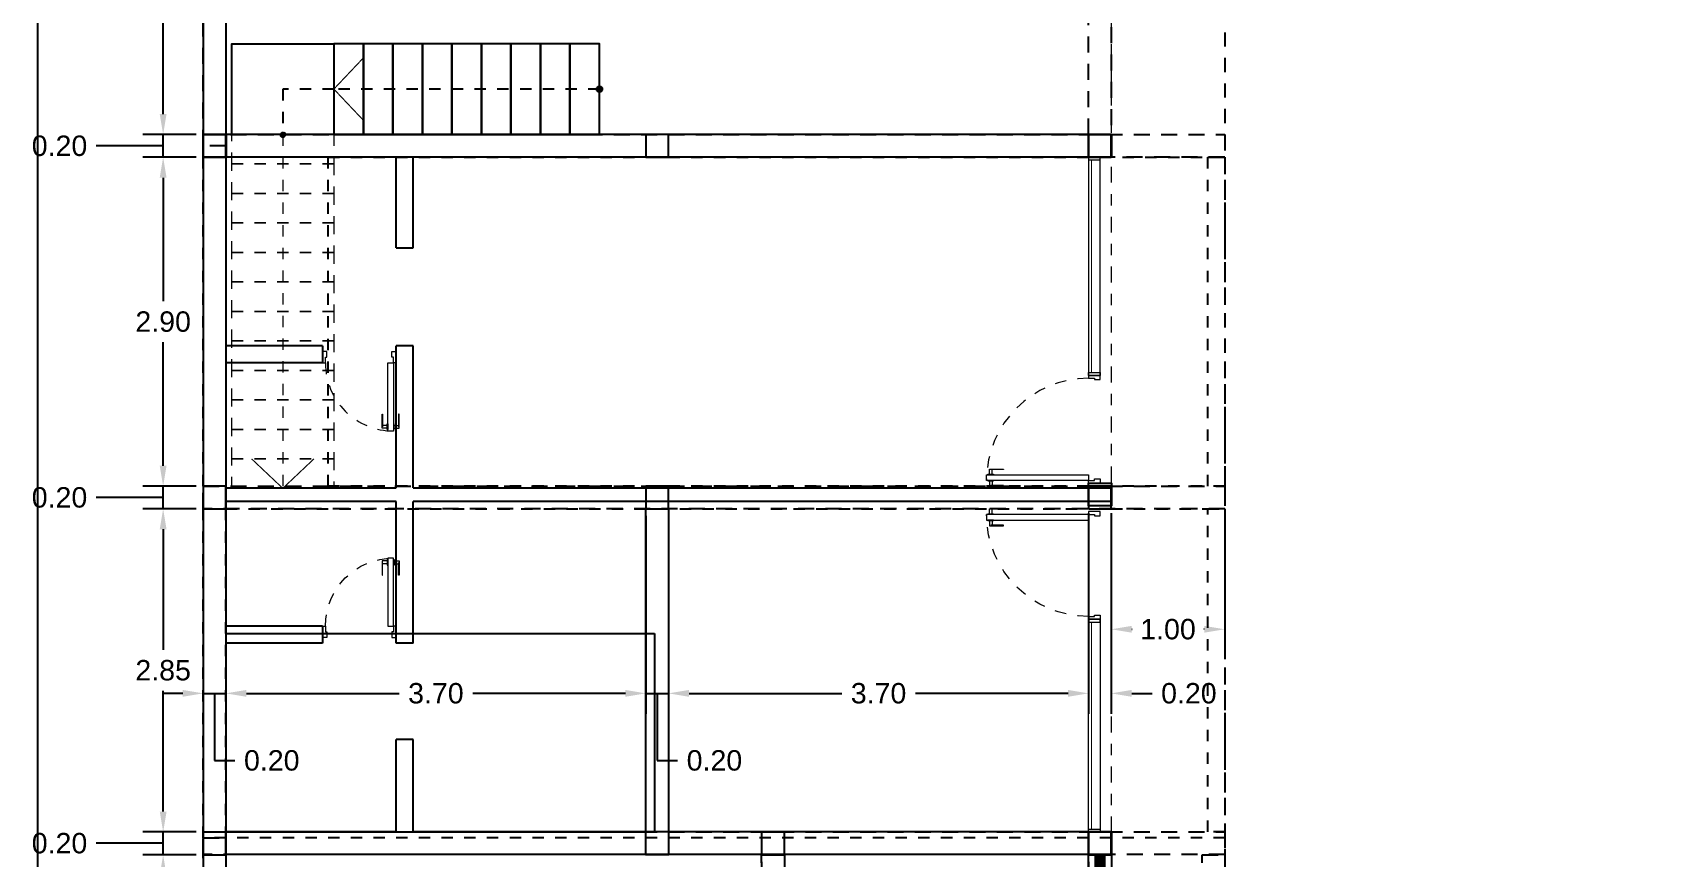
# Model space of a CAD drawing. Header units: metres. Extents: x -533726 to -533540, y -594667 to -594604.
# Drawn here: x -533655.53 to -533641.22, y -594619.7 to -594612.43 of the extents above; entities that cross this region are included whole.
import ezdxf
from ezdxf.xclip import XClip

# ---------------------------------------------------------------- set-up
doc = ezdxf.new("R2010")
doc.units = ezdxf.units.M
doc.header["$LTSCALE"] = 0.5
doc.header["$XCLIPFRAME"] = 0
for name, pattern in [('ACAD_ISO07W100', [3, 0, -3]), ('HIDDEN', [0.375, 0.25, -0.125]), ('Hidden Line', [391.222223, 282.222223, -109]), ('LÍNEAS_OCULTAS2', [4.7625, 3.175, -1.5875]), ('RAYA-PUNTO', [0.625, 0.375, -0.1, 0.05, -0.1]), ('RAYA-RAYA', [0.3, 0.2, -0.1]), ('RAYITA-RAYITA', [0.175, 0.075, -0.1])]:
    doc.linetypes.add(name, pattern=pattern)
for name, color, linetype, plot in [('00_AUX', 6, 'Continuous', False), ('00_COTAS', 2, 'Continuous', False), ('ayuda', 6, 'Continuous', False)]:
    doc.layers.add(name, color=color, linetype=linetype, plot=plot)
for name, color, linetype in [('A - MUROS', 5, 'Continuous'), ('A - PROYECCION', 9, 'HIDDEN'), ('A Vista', 2, 'Continuous'), ('c - LAD COM 20', 30, 'Continuous'), ('E - COLUMNAS', 4, 'Continuous'), ('E - LOSAS', 1, 'ACAD_ISO07W100'), ('E - VIGAS', 3, 'Hidden Line'), ('E - VIGAS encadenado', 2, 'Hidden Line')]:
    doc.layers.add(name, color=color, linetype=linetype)
for name, color, linetype, lineweight in [('A Eje', 1, 'RAYA-PUNTO', 0), ('A Proyeccion', 9, 'RAYA-RAYA', 0), ('B Carpinteria', 1, 'Continuous', 0)]:
    doc.layers.add(name, color=color, linetype=linetype, lineweight=lineweight)
doc.layers.add('C Vidrio', color=7, linetype='Continuous', lineweight=0, true_color=0x62b7ad)
doc.styles.get("Standard").update_dxf_attribs({"font": 'arial.ttf'})
doc.dimstyles.new('Standard Mod', dxfattribs={"dimtxt": 0.18, "dimasz": 0.18, "dimexe": 0.18, "dimexo": 0.0625, "dimgap": 0.09, "dimtad": 0, "dimtih": 1, "dimtoh": 1, "dimzin": 0, "dimdsep": 46, "dimtxsty": 'Standard', "dimcen": 0.09, "dimadec": 0, "dimazin": 0, "dimtfac": 1, "dimtofl": 0, "dimtmove": 0, "dimatfit": 3, "dimfxl": 1, "dimtolj": 1, "dimtzin": 0, "dimarcsym": 0})
pattern_1 = [(0, (0.475, -0.025), (0, 6.985), [5.08, -1.905]), (90, (0.475, -0.025), (-6.985, 4e-16), [5.08, -1.905])]

# ---------------------------------------------------------------- blocks, each defined once
blk = doc.blocks.new('*U66')
at = {"linetype": 'ByBlock', "lineweight": -2}
h = blk.add_hatch(color=0, dxfattribs=at)
edge = h.paths.add_edge_path()
edge.add_arc((0.4, 0), 0.025, 0, 360)
h = blk.add_hatch()
h.set_pattern_fill('ANGLE', color=256, style=0)
h.set_pattern_definition(pattern_1)
edge = h.paths.add_edge_path()
edge.add_arc((0.5, 0), 0.025, 0, 360)
at = {"color": 0, "linetype": 'RAYITA-RAYITA', "lineweight": -2}
blk.add_line((0.4, 0), (0.4, 2.34), dxfattribs=at)
at = {"color": 0, "linetype": 'ByBlock', "lineweight": -2}
for points in [[(0.8, 2.34), (0, 2.34), (0, 2.08), (0.8, 2.08), (0.8, 2.34)], [(0.8, 2.08), (0, 2.08), (0, 1.82), (0.8, 1.82), (0.8, 2.08)], [(0.8, 1.82), (0, 1.82), (0, 1.56), (0.8, 1.56), (0.8, 1.82)], [(0.8, 1.56), (0, 1.56), (0, 1.3), (0.8, 1.3), (0.8, 1.56)], [(0.8, 1.3), (0, 1.3), (0, 1.04), (0.8, 1.04), (0.8, 1.3)], [(0.8, 1.04), (0, 1.04), (0, 0.78), (0.8, 0.78), (0.8, 1.04)], [(0.8, 0.78), (0, 0.78), (0, 0.52), (0.8, 0.52), (0.8, 0.78)], [(0.8, 0.52), (0, 0.52), (0, 0.26), (0.8, 0.26), (0.8, 0.52)], [(0.8, 0.26), (0, 0.26), (0, 0), (0.8, 0), (0.8, 0.26)]]:
    blk.add_lwpolyline(points, dxfattribs=at)
at = {"color": 0, "linetype": 'ByBlock', "lineweight": -2, "const_width": 0.01}
blk.add_lwpolyline([(0.125, 2.08), (0.4, 2.34), (0.675, 2.08)], dxfattribs=at)
at = {"color": 0, "linetype": 'ByBlock', "lineweight": -2}
blk.add_circle((0.4, 0), 0.025, dxfattribs=at)
blk = doc.blocks.new('*U67')
at = {"color": 0, "linetype": 'ByBlock', "lineweight": -2}
blk.add_lwpolyline([(0, 0), (0.9, 0), (0.9, 0.8), (0, 0.8)], close=True, dxfattribs=at)
at = {"color": 0, "linetype": 'RAYITA-RAYITA', "lineweight": -2}
blk.add_lwpolyline([(0, 0.4), (0.45, 0.4), (0.45, 0)], dxfattribs=at)
blk = doc.blocks.new('*U60')
at = {"linetype": 'ByBlock', "lineweight": -2}
h = blk.add_hatch(color=0, dxfattribs=at)
edge = h.paths.add_edge_path()
edge.add_arc((0.45, 0), 0.025, 0, 360)
h = blk.add_hatch()
h.set_pattern_fill('ANGLE', color=256, style=0)
h.set_pattern_definition(pattern_1)
edge = h.paths.add_edge_path()
edge.add_arc((0.5, 0), 0.025, 0, 360)
at = {"color": 0, "linetype": 'RAYITA-RAYITA', "lineweight": -2}
blk.add_line((0.45, 0), (0.45, 3.12), dxfattribs=at)
at = {"color": 0, "linetype": 'ByBlock', "lineweight": -2}
for points in [[(0.9, 3.12), (0, 3.12), (0, 2.86), (0.9, 2.86), (0.9, 3.12)], [(0.9, 2.86), (0, 2.86), (0, 2.6), (0.9, 2.6), (0.9, 2.86)], [(0.9, 2.6), (0, 2.6), (0, 2.34), (0.9, 2.34), (0.9, 2.6)], [(0.9, 2.34), (0, 2.34), (0, 2.08), (0.9, 2.08), (0.9, 2.34)], [(0.9, 2.08), (0, 2.08), (0, 1.82), (0.9, 1.82), (0.9, 2.08)], [(0.9, 1.82), (0, 1.82), (0, 1.56), (0.9, 1.56), (0.9, 1.82)], [(0.9, 1.56), (0, 1.56), (0, 1.3), (0.9, 1.3), (0.9, 1.56)], [(0.9, 1.3), (0, 1.3), (0, 1.04), (0.9, 1.04), (0.9, 1.3)], [(0.9, 1.04), (0, 1.04), (0, 0.78), (0.9, 0.78), (0.9, 1.04)], [(0.9, 0.78), (0, 0.78), (0, 0.52), (0.9, 0.52), (0.9, 0.78)], [(0.9, 0.52), (0, 0.52), (0, 0.26), (0.9, 0.26), (0.9, 0.52)], [(0.9, 0.26), (0, 0.26), (0, 0), (0.9, 0), (0.9, 0.26)]]:
    blk.add_lwpolyline(points, dxfattribs=at)
at = {"color": 0, "linetype": 'ByBlock', "lineweight": -2, "const_width": 0.01}
blk.add_lwpolyline([(0.175, 2.86), (0.45, 3.12), (0.725, 2.86)], dxfattribs=at)
at = {"color": 0, "linetype": 'ByBlock', "lineweight": -2}
blk.add_circle((0.45, 0), 0.025, dxfattribs=at)
blk = doc.blocks.new('*U41')
at = {"color": 0, "linetype": 'ByBlock', "lineweight": -2}
blk.add_line((-1.5, 0), (28.167, 0), dxfattribs=at)
blk = doc.blocks.new('lineas munic')
at = {"layer": 'A Eje', "ltscale": 0.5, "xscale": 0.7500000000000007, "yscale": 0.7500000000000007, "zscale": 0.7500000000000007, "rotation": 90}
for p in [(0, 0), (8, 0)]:
    blk.add_blockref('*U41', p, dxfattribs=at)
blk = doc.blocks.new('Picaporte - Planta')
at = {"color": 0, "linetype": 'ByBlock', "lineweight": -2}
blk.add_line((0.012, -0.005), (0.012, -0.045), dxfattribs=at)
blk.add_lwpolyline([(-0.025, -0.005), (0.025, -0.005), (0.025, 0), (-0.025, 0)], close=True, dxfattribs=at)
blk.add_lwpolyline([(-0.013, -0.005), (-0.013, -0.05), (0.112, -0.05), (0.112, -0.045), (0, -0.045)], dxfattribs=at)
blk = doc.blocks.new('*U68')
at = {"color": 0, "linetype": 'ByBlock', "lineweight": -2}
for points in [[(0.025, 0.6), (0.075, 0.6), (0.075, 0), (0.025, 0)], [(0, 0), (0.025, 0), (0.025, -0.05), (0.038, -0.05), (0.038, -0.1), (0, -0.1)], [(0.65, -0.1), (0.65, 0), (0.625, 0), (0.625, -0.05), (0.613, -0.05), (0.613, -0.1)]]:
    blk.add_lwpolyline(points, close=True, dxfattribs=at)
at = {"color": 0, "linetype": 'RAYITA-RAYITA', "lineweight": -2}
blk.add_arc((0.025, 0), 0.6, 360, 90, dxfattribs=at)
at = {"color": 0, "linetype": 'ByBlock', "lineweight": -2, "rotation": 270.0000000004495}
blk.add_blockref('Picaporte - Planta', (0.025, 0.562), dxfattribs=at)
at = {"color": 0, "linetype": 'ByBlock', "lineweight": -2, "xscale": -1, "rotation": 89.99999999955051}
blk.add_blockref('Picaporte - Planta', (0.075, 0.562), dxfattribs=at)
blk = doc.blocks.new('*U75')
at = {"color": 0, "linetype": 'ByBlock', "lineweight": -2}
for points in [[(0, 0), (1.875, 0), (1.875, -0.1), (0, -0.1)], [(0, -0.1), (0, 0), (0.025, 0), (0.025, -0.05), (0.025, -0.05), (0.025, -0.1)], [(1.875, -0.1), (1.875, 0), (1.85, 0), (1.85, -0.05), (1.85, -0.05), (1.85, -0.1)]]:
    blk.add_lwpolyline(points, close=True, dxfattribs=at)
at = {"layer": 'C Vidrio', "linetype": 'ByBlock', "lineweight": -2, "const_width": 0.01}
blk.add_lwpolyline([(1.85, -0.025), (0.025, -0.025)], dxfattribs=at)
blk = doc.blocks.new('*U54')
at = {"color": 0, "linetype": 'ByBlock', "lineweight": -2}
for points in [[(0.025, 0.9), (0.075, 0.9), (0.075, 0), (0.025, 0)], [(0, 0), (0.025, 0), (0.025, -0.05), (0.038, -0.05), (0.038, -0.1), (0, -0.1)], [(0.95, -0.1), (0.95, 0), (0.925, 0), (0.925, -0.05), (0.913, -0.05), (0.913, -0.1)]]:
    blk.add_lwpolyline(points, close=True, dxfattribs=at)
at = {"color": 0, "linetype": 'RAYITA-RAYITA', "lineweight": -2}
blk.add_arc((0.025, 0), 0.9, 360, 90, dxfattribs=at)
at = {"color": 0, "linetype": 'ByBlock', "lineweight": -2, "rotation": 270.0000000004495}
blk.add_blockref('Picaporte - Planta', (0.025, 0.862), dxfattribs=at)
at = {"color": 0, "linetype": 'ByBlock', "lineweight": -2, "xscale": -1, "rotation": 89.99999999955051}
blk.add_blockref('Picaporte - Planta', (0.075, 0.862), dxfattribs=at)
blk = doc.blocks.new('*U71')
at = {"color": 0, "linetype": 'ByBlock', "lineweight": -2}
for points in [[(0, 0), (1.925, 0), (1.925, -0.1), (0, -0.1)], [(0, -0.1), (0, 0), (0.025, 0), (0.025, -0.05), (0.025, -0.05), (0.025, -0.1)], [(1.925, -0.1), (1.925, 0), (1.9, 0), (1.9, -0.05), (1.9, -0.05), (1.9, -0.1)]]:
    blk.add_lwpolyline(points, close=True, dxfattribs=at)
at = {"layer": 'C Vidrio', "linetype": 'ByBlock', "lineweight": -2, "const_width": 0.01}
blk.add_lwpolyline([(1.9, -0.025), (0.025, -0.025)], dxfattribs=at)
blk = doc.blocks.new('CASA SEBA GONZALES - PLANTAS ARQ')
at = {"layer": 'A - MUROS'}
for points in [[(523.833, 610.235), (523.833, 590.235), (527.173, 590.235), (527.173, 590.435), (524.033, 590.435), (524.033, 610.235)], [(531.833, 603.635), (524.033, 603.635)], [(531.833, 603.435), (524.033, 603.435)], [(525.533, 602.635), (525.533, 603.435)], [(525.683, 602.635), (525.683, 603.435)], [(525.533, 602.635), (525.683, 602.635)], [(524.883, 601.77), (524.033, 601.77)], [(524.883, 601.77), (524.883, 601.62)], [(525.683, 601.77), (525.533, 601.77)], [(525.533, 600.52), (525.533, 601.77)], [(525.683, 600.52), (525.683, 601.77)], [(524.883, 601.62), (524.033, 601.62)], [(524.033, 600.52), (525.533, 600.52)], [(525.683, 600.52), (531.833, 600.52), (531.833, 600.4), (525.683, 600.4)], [(531.833, 600.4), (531.833, 600.52)], [(525.533, 600.4), (524.033, 600.4)], [(525.533, 599.15), (525.533, 600.4)], [(525.683, 599.15), (525.683, 600.4)], [(524.883, 599.3), (524.033, 599.3)], [(524.883, 599.3), (524.883, 599.15)], [(524.883, 599.15), (524.033, 599.15)], [(525.683, 599.15), (525.533, 599.15)], [(525.533, 597.485), (525.533, 598.3)], [(525.683, 598.3), (525.533, 598.3)], [(525.683, 597.485), (525.683, 598.3)], [(525.533, 597.485), (524.033, 597.485)], [(531.833, 597.485), (525.683, 597.485)], [(531.833, 597.285), (524.033, 597.285)]]:
    blk.add_lwpolyline(points, dxfattribs=at)
for points in [[(523.833, 603.635), (524.033, 603.635), (524.033, 603.435), (523.833, 603.435)], [(531.633, 603.635), (531.833, 603.635), (531.833, 603.435), (531.633, 603.435)], [(531.633, 600.56), (531.833, 600.56), (531.833, 600.36), (531.633, 600.36)], [(531.833, 597.485), (531.833, 593.915), (531.633, 593.915), (531.633, 597.485)], [(531.633, 597.485), (531.833, 597.485), (531.833, 597.285), (531.633, 597.285)]]:
    blk.add_lwpolyline(points, close=True, dxfattribs=at)
at = {"layer": 'A - PROYECCION'}
blk.add_lwpolyline([(531.833, 607.235), (532.833, 607.235), (532.833, 592.915), (530.503, 592.915), (530.503, 589.815), (529.003, 589.815), (529.003, 589.815), (523.833, 589.815)], dxfattribs=at)
at = {"layer": 'ayuda'}
blk.add_lwpolyline([(522.376, 612.782), (566.855, 612.782), (566.855, 588.69), (522.376, 588.69)], close=True, dxfattribs=at)
at = {"layer": 'A Eje'}
blk.add_blockref('lineas munic', (523.833, 590.235), dxfattribs=at)
at = {"layer": 'A Proyeccion', "xscale": -1, "rotation": 180}
blk.add_blockref('*U60', (524.083, 603.635), dxfattribs=at)
at = {"layer": 'A Vista', "xscale": -1}
blk.add_blockref('*U67', (524.983, 603.635), dxfattribs=at)
at = {"layer": 'A Vista', "rotation": 89.99999999999999}
blk.add_blockref('*U66', (527.323, 603.635), dxfattribs=at)
at = {"layer": 'B Carpinteria', "xscale": -1, "rotation": 90}
for name, p in [('*U71', (531.633, 603.435)), ('*U71', (531.633, 603.435)), ('*U54', (531.633, 600.31))]:
    blk.add_blockref(name, p, dxfattribs=at)
at = {"layer": 'B Carpinteria'}
for name, p, rotation in [('*U68', (525.533, 601.62), 180), ('*U54', (531.633, 600.56), 90.00000000000001), ('*U75', (531.633, 597.485), 90), ('*U75', (531.633, 597.485), 90)]:
    blk.add_blockref(name, p, dxfattribs=dict(at, rotation=rotation))
at = {"layer": 'B Carpinteria', "xscale": -1}
blk.add_blockref('*U68', (525.533, 599.3), dxfattribs=at)
blk = doc.blocks.new('COL PB')
at = {"layer": 'E - COLUMNAS'}
for points in [[(0, 13.2), (0.2, 13.2), (0.2, 13.4), (0, 13.4)], [(3.9, 13.2), (4.1, 13.2), (4.1, 13.4), (3.9, 13.4)], [(7.8, 13.2), (8, 13.2), (8, 13.4), (7.8, 13.4)], [(0, 10.1), (0.2, 10.1), (0.2, 10.3), (0, 10.3)], [(3.9, 10.1), (4.1, 10.1), (4.1, 10.3), (3.9, 10.3)], [(7.8, 10.1), (8, 10.1), (8, 10.3), (7.8, 10.3)], [(0, 7.05), (0.2, 7.05), (0.2, 7.25), (0, 7.25)], [(0, 7.05), (0.2, 7.05), (0.2, 7.25), (0, 7.25)], [(4.92, 7.05), (5.12, 7.05), (5.12, 7.25), (4.92, 7.25)], [(7.8, 7.05), (8, 7.05), (8, 7.25), (7.8, 7.25)]]:
    blk.add_lwpolyline(points, close=True, dxfattribs=at)
blk = doc.blocks.new('*D76')
at = {"layer": '00_COTAS', "color": 0, "lineweight": -2, "ltscale": 0.5, "transparency": 16777216}
for p, q in [((-533654.027, -594616.691), (-533654.027, -594618.436)), ((-533653.827, -594616.691), (-533653.827, -594618.436)), ((-533654.207, -594618.256), (-533654.387, -594618.256)), ((-533654.027, -594618.256), (-533653.827, -594618.256)), ((-533653.927, -594618.256), (-533653.927, -594618.848)), ((-533653.647, -594618.256), (-533653.467, -594618.256)), ((-533653.927, -594618.848), (-533653.747, -594618.848))]:
    blk.add_line(p, q, dxfattribs=at)
at = {"layer": '00_COTAS', "color": 0, "ltscale": 0.5, "transparency": 16777216}
for points in [[(-533654.207, -594618.226), (-533654.207, -594618.286), (-533654.027, -594618.256)], [(-533653.647, -594618.226), (-533653.647, -594618.286), (-533653.827, -594618.256)]]:
    blk.add_solid(points, dxfattribs=at)
at = {"layer": 'Defpoints', "color": 0, "ltscale": 0.5, "transparency": 16777216}
for p in [(-533654.027, -594616.629), (-533653.827, -594616.629), (-533653.827, -594618.256)]:
    blk.add_point(p, dxfattribs=at)
at = {"layer": '00_COTAS', "color": 0, "ltscale": 0.5, "transparency": 16777216, "insert": (-533653.423, -594618.848), "char_height": 0.18, "attachment_point": 5}
blk.add_mtext('\\A1;0.20', dxfattribs=at)
blk = doc.blocks.new('*D77')
at = {"layer": '00_COTAS', "color": 0, "lineweight": -2, "ltscale": 0.5, "transparency": 16777216}
for p, q in [((-533653.827, -594616.691), (-533653.827, -594618.436)), ((-533650.127, -594616.691), (-533650.127, -594618.436)), ((-533653.647, -594618.256), (-533652.3, -594618.256)), ((-533650.307, -594618.256), (-533651.653, -594618.256))]:
    blk.add_line(p, q, dxfattribs=at)
at = {"layer": '00_COTAS', "color": 0, "ltscale": 0.5, "transparency": 16777216}
for points in [[(-533653.647, -594618.226), (-533653.647, -594618.286), (-533653.827, -594618.256)], [(-533650.307, -594618.226), (-533650.307, -594618.286), (-533650.127, -594618.256)]]:
    blk.add_solid(points, dxfattribs=at)
at = {"layer": 'Defpoints', "color": 0, "ltscale": 0.5, "transparency": 16777216}
for p in [(-533653.827, -594616.629), (-533650.127, -594616.629), (-533650.127, -594618.256)]:
    blk.add_point(p, dxfattribs=at)
at = {"layer": '00_COTAS', "color": 0, "ltscale": 0.5, "transparency": 16777216, "insert": (-533651.977, -594618.256), "char_height": 0.18, "attachment_point": 5}
blk.add_mtext('\\A1;3.70', dxfattribs=at)
blk = doc.blocks.new('*D78')
at = {"layer": '00_COTAS', "color": 0, "lineweight": -2, "ltscale": 0.5, "transparency": 16777216}
for p, q in [((-533650.127, -594616.691), (-533650.127, -594618.436)), ((-533649.927, -594616.691), (-533649.927, -594618.436)), ((-533650.307, -594618.256), (-533650.487, -594618.256)), ((-533650.127, -594618.256), (-533649.927, -594618.256)), ((-533650.027, -594618.256), (-533650.027, -594618.848)), ((-533649.747, -594618.256), (-533649.567, -594618.256)), ((-533650.027, -594618.848), (-533649.847, -594618.848))]:
    blk.add_line(p, q, dxfattribs=at)
at = {"layer": '00_COTAS', "color": 0, "ltscale": 0.5, "transparency": 16777216}
for points in [[(-533650.307, -594618.226), (-533650.307, -594618.286), (-533650.127, -594618.256)], [(-533649.747, -594618.226), (-533649.747, -594618.286), (-533649.927, -594618.256)]]:
    blk.add_solid(points, dxfattribs=at)
at = {"layer": 'Defpoints', "color": 0, "ltscale": 0.5, "transparency": 16777216}
for p in [(-533650.127, -594616.629), (-533649.927, -594616.629), (-533649.927, -594618.256)]:
    blk.add_point(p, dxfattribs=at)
at = {"layer": '00_COTAS', "color": 0, "ltscale": 0.5, "transparency": 16777216, "insert": (-533649.523, -594618.848), "char_height": 0.18, "attachment_point": 5}
blk.add_mtext('\\A1;0.20', dxfattribs=at)
blk = doc.blocks.new('*D79')
at = {"layer": '00_COTAS', "color": 0, "lineweight": -2, "ltscale": 0.5, "transparency": 16777216}
for p, q in [((-533649.927, -594616.691), (-533649.927, -594618.436)), ((-533646.227, -594616.666), (-533646.227, -594618.436)), ((-533649.747, -594618.256), (-533648.4, -594618.256)), ((-533646.407, -594618.256), (-533647.753, -594618.256))]:
    blk.add_line(p, q, dxfattribs=at)
at = {"layer": '00_COTAS', "color": 0, "ltscale": 0.5, "transparency": 16777216}
for points in [[(-533649.747, -594618.226), (-533649.747, -594618.286), (-533649.927, -594618.256)], [(-533646.407, -594618.226), (-533646.407, -594618.286), (-533646.227, -594618.256)]]:
    blk.add_solid(points, dxfattribs=at)
at = {"layer": 'Defpoints', "color": 0, "ltscale": 0.5, "transparency": 16777216}
for p in [(-533649.927, -594616.629), (-533646.227, -594616.604), (-533646.227, -594618.256)]:
    blk.add_point(p, dxfattribs=at)
at = {"layer": '00_COTAS', "color": 0, "ltscale": 0.5, "transparency": 16777216, "insert": (-533648.077, -594618.256), "char_height": 0.18, "attachment_point": 5}
blk.add_mtext('\\A1;3.70', dxfattribs=at)
blk = doc.blocks.new('*D80')
at = {"layer": '00_COTAS', "color": 0, "lineweight": -2, "ltscale": 0.5, "transparency": 16777216}
for p, q in [((-533646.227, -594616.666), (-533646.227, -594618.436)), ((-533646.027, -594616.666), (-533646.027, -594618.436)), ((-533646.407, -594618.256), (-533646.587, -594618.256)), ((-533645.847, -594618.256), (-533645.667, -594618.256))]:
    blk.add_line(p, q, dxfattribs=at)
at = {"layer": '00_COTAS', "color": 0, "ltscale": 0.5, "transparency": 16777216}
for points in [[(-533646.407, -594618.226), (-533646.407, -594618.286), (-533646.227, -594618.256)], [(-533645.847, -594618.226), (-533645.847, -594618.286), (-533646.027, -594618.256)]]:
    blk.add_solid(points, dxfattribs=at)
at = {"layer": 'Defpoints', "color": 0, "ltscale": 0.5, "transparency": 16777216}
for p in [(-533646.227, -594616.604), (-533646.027, -594616.604), (-533646.027, -594618.256)]:
    blk.add_point(p, dxfattribs=at)
at = {"layer": '00_COTAS', "color": 0, "ltscale": 0.5, "transparency": 16777216, "insert": (-533645.343, -594618.256), "char_height": 0.18, "attachment_point": 5}
blk.add_mtext('\\A1;0.20', dxfattribs=at)
blk = doc.blocks.new('*D85')
at = {"layer": '00_COTAS', "color": 0, "lineweight": -2, "ltscale": 0.5, "transparency": 16777216}
for p, q in [((-533654.089, -594619.679), (-533654.56, -594619.679)), ((-533654.38, -594619.859), (-533654.38, -594621.583)), ((-533654.38, -594623.669), (-533654.38, -594621.944)), ((-533654.089, -594623.849), (-533654.56, -594623.849))]:
    blk.add_line(p, q, dxfattribs=at)
at = {"layer": '00_COTAS', "color": 0, "ltscale": 0.5, "transparency": 16777216}
for points in [[(-533654.41, -594619.859), (-533654.35, -594619.859), (-533654.38, -594619.679)], [(-533654.41, -594623.669), (-533654.35, -594623.669), (-533654.38, -594623.849)]]:
    blk.add_solid(points, dxfattribs=at)
at = {"layer": 'Defpoints', "color": 0, "ltscale": 0.5, "transparency": 16777216}
for p in [(-533654.38, -594619.679), (-533654.026, -594619.679), (-533654.027, -594623.849)]:
    blk.add_point(p, dxfattribs=at)
at = {"layer": '00_COTAS', "color": 0, "ltscale": 0.5, "transparency": 16777216, "insert": (-533654.38, -594621.764), "char_height": 0.18, "attachment_point": 5}
blk.add_mtext('\\A1;4.17', dxfattribs=at)
blk = doc.blocks.new('*D86')
at = {"layer": '00_COTAS', "color": 0, "lineweight": -2, "ltscale": 0.5, "transparency": 16777216}
for p, q in [((-533654.38, -594619.298), (-533654.38, -594619.118)), ((-533654.789, -594619.578), (-533654.969, -594619.578)), ((-533654.38, -594619.578), (-533654.789, -594619.578)), ((-533654.089, -594619.478), (-533654.56, -594619.478)), ((-533654.38, -594619.679), (-533654.38, -594619.478)), ((-533654.089, -594619.679), (-533654.56, -594619.679)), ((-533654.38, -594619.859), (-533654.38, -594620.039))]:
    blk.add_line(p, q, dxfattribs=at)
at = {"layer": '00_COTAS', "color": 0, "ltscale": 0.5, "transparency": 16777216}
for points in [[(-533654.41, -594619.298), (-533654.35, -594619.298), (-533654.38, -594619.478)], [(-533654.41, -594619.859), (-533654.35, -594619.859), (-533654.38, -594619.679)]]:
    blk.add_solid(points, dxfattribs=at)
at = {"layer": 'Defpoints', "color": 0, "ltscale": 0.5, "transparency": 16777216}
for p in [(-533654.38, -594619.478), (-533654.027, -594619.478), (-533654.026, -594619.679)]:
    blk.add_point(p, dxfattribs=at)
at = {"layer": '00_COTAS', "color": 0, "ltscale": 0.5, "transparency": 16777216, "insert": (-533655.293, -594619.578), "char_height": 0.18, "attachment_point": 5}
blk.add_mtext('\\A1;0.20', dxfattribs=at)
blk = doc.blocks.new('*D87')
at = {"layer": '00_COTAS', "color": 0, "lineweight": -2, "ltscale": 0.5, "transparency": 16777216}
for p, q in [((-533654.089, -594616.629), (-533654.56, -594616.629)), ((-533654.38, -594616.809), (-533654.38, -594617.871)), ((-533654.38, -594619.298), (-533654.38, -594618.235)), ((-533654.089, -594619.478), (-533654.56, -594619.478))]:
    blk.add_line(p, q, dxfattribs=at)
at = {"layer": '00_COTAS', "color": 0, "ltscale": 0.5, "transparency": 16777216}
for points in [[(-533654.41, -594616.809), (-533654.35, -594616.809), (-533654.38, -594616.629)], [(-533654.41, -594619.298), (-533654.35, -594619.298), (-533654.38, -594619.478)]]:
    blk.add_solid(points, dxfattribs=at)
at = {"layer": 'Defpoints', "color": 0, "ltscale": 0.5, "transparency": 16777216}
for p in [(-533654.38, -594616.629), (-533654.027, -594616.629), (-533654.027, -594619.478)]:
    blk.add_point(p, dxfattribs=at)
at = {"layer": '00_COTAS', "color": 0, "ltscale": 0.5, "transparency": 16777216, "insert": (-533654.38, -594618.053), "char_height": 0.18, "attachment_point": 5}
blk.add_mtext('\\A1;2.85', dxfattribs=at)
blk = doc.blocks.new('*D88')
at = {"layer": '00_COTAS', "color": 0, "lineweight": -2, "ltscale": 0.5, "transparency": 16777216}
for p, q in [((-533654.38, -594616.249), (-533654.38, -594616.069)), ((-533654.089, -594616.429), (-533654.56, -594616.429)), ((-533654.38, -594616.629), (-533654.38, -594616.429)), ((-533654.789, -594616.529), (-533654.969, -594616.529)), ((-533654.38, -594616.529), (-533654.789, -594616.529)), ((-533654.089, -594616.629), (-533654.56, -594616.629)), ((-533654.38, -594616.809), (-533654.38, -594616.989))]:
    blk.add_line(p, q, dxfattribs=at)
at = {"layer": '00_COTAS', "color": 0, "ltscale": 0.5, "transparency": 16777216}
for points in [[(-533654.41, -594616.249), (-533654.35, -594616.249), (-533654.38, -594616.429)], [(-533654.41, -594616.809), (-533654.35, -594616.809), (-533654.38, -594616.629)]]:
    blk.add_solid(points, dxfattribs=at)
at = {"layer": 'Defpoints', "color": 0, "ltscale": 0.5, "transparency": 16777216}
for p in [(-533654.38, -594616.429), (-533654.027, -594616.429), (-533654.027, -594616.629)]:
    blk.add_point(p, dxfattribs=at)
at = {"layer": '00_COTAS', "color": 0, "ltscale": 0.5, "transparency": 16777216, "insert": (-533655.293, -594616.529), "char_height": 0.18, "attachment_point": 5}
blk.add_mtext('\\A1;0.20', dxfattribs=at)
blk = doc.blocks.new('*D89')
at = {"layer": '00_COTAS', "color": 0, "lineweight": -2, "ltscale": 0.5, "transparency": 16777216}
for p, q in [((-533654.089, -594613.529), (-533654.56, -594613.529)), ((-533654.38, -594613.709), (-533654.38, -594614.797)), ((-533654.38, -594616.249), (-533654.38, -594615.16)), ((-533654.089, -594616.429), (-533654.56, -594616.429))]:
    blk.add_line(p, q, dxfattribs=at)
at = {"layer": '00_COTAS', "color": 0, "ltscale": 0.5, "transparency": 16777216}
for points in [[(-533654.41, -594613.709), (-533654.35, -594613.709), (-533654.38, -594613.529)], [(-533654.41, -594616.249), (-533654.35, -594616.249), (-533654.38, -594616.429)]]:
    blk.add_solid(points, dxfattribs=at)
at = {"layer": 'Defpoints', "color": 0, "ltscale": 0.5, "transparency": 16777216}
for p in [(-533654.38, -594613.529), (-533654.027, -594613.529), (-533654.027, -594616.429)]:
    blk.add_point(p, dxfattribs=at)
at = {"layer": '00_COTAS', "color": 0, "ltscale": 0.5, "transparency": 16777216, "insert": (-533654.38, -594614.979), "char_height": 0.18, "attachment_point": 5}
blk.add_mtext('\\A1;2.90', dxfattribs=at)
blk = doc.blocks.new('*D90')
at = {"layer": '00_COTAS', "color": 0, "lineweight": -2, "ltscale": 0.5, "transparency": 16777216}
for p, q in [((-533654.38, -594613.149), (-533654.38, -594612.969)), ((-533654.789, -594613.429), (-533654.969, -594613.429)), ((-533654.38, -594613.429), (-533654.789, -594613.429)), ((-533654.089, -594613.329), (-533654.56, -594613.329)), ((-533654.38, -594613.529), (-533654.38, -594613.329)), ((-533654.089, -594613.529), (-533654.56, -594613.529)), ((-533654.38, -594613.709), (-533654.38, -594613.889))]:
    blk.add_line(p, q, dxfattribs=at)
at = {"layer": '00_COTAS', "color": 0, "ltscale": 0.5, "transparency": 16777216}
for points in [[(-533654.41, -594613.149), (-533654.35, -594613.149), (-533654.38, -594613.329)], [(-533654.41, -594613.709), (-533654.35, -594613.709), (-533654.38, -594613.529)]]:
    blk.add_solid(points, dxfattribs=at)
at = {"layer": 'Defpoints', "color": 0, "ltscale": 0.5, "transparency": 16777216}
for p in [(-533654.38, -594613.329), (-533654.027, -594613.329), (-533654.027, -594613.529)]:
    blk.add_point(p, dxfattribs=at)
at = {"layer": '00_COTAS', "color": 0, "ltscale": 0.5, "transparency": 16777216, "insert": (-533655.293, -594613.429), "char_height": 0.18, "attachment_point": 5}
blk.add_mtext('\\A1;0.20', dxfattribs=at)
blk = doc.blocks.new('*D91')
at = {"layer": '00_COTAS', "color": 0, "lineweight": -2, "ltscale": 0.5, "transparency": 16777216}
for p, q in [((-533654.089, -594609.929), (-533654.56, -594609.929)), ((-533654.38, -594610.109), (-533654.38, -594611.447)), ((-533654.38, -594613.149), (-533654.38, -594611.811)), ((-533654.089, -594613.329), (-533654.56, -594613.329))]:
    blk.add_line(p, q, dxfattribs=at)
at = {"layer": '00_COTAS', "color": 0, "ltscale": 0.5, "transparency": 16777216}
for points in [[(-533654.41, -594610.109), (-533654.35, -594610.109), (-533654.38, -594609.929)], [(-533654.41, -594613.149), (-533654.35, -594613.149), (-533654.38, -594613.329)]]:
    blk.add_solid(points, dxfattribs=at)
at = {"layer": 'Defpoints', "color": 0, "ltscale": 0.5, "transparency": 16777216}
for p in [(-533654.38, -594609.929), (-533654.027, -594609.929), (-533654.027, -594613.329)]:
    blk.add_point(p, dxfattribs=at)
at = {"layer": '00_COTAS', "color": 0, "ltscale": 0.5, "transparency": 16777216, "insert": (-533654.38, -594611.629), "char_height": 0.18, "attachment_point": 5}
blk.add_mtext('\\A1;3.40', dxfattribs=at)
blk = doc.blocks.new('*D94')
at = {"layer": '00_COTAS', "color": 0, "lineweight": -2, "ltscale": 0.5, "transparency": 16777216}
for p, q in [((-533646.027, -594616.691), (-533646.027, -594617.871)), ((-533645.027, -594616.691), (-533645.027, -594617.871)), ((-533645.847, -594617.691), (-533645.842, -594617.691)), ((-533645.207, -594617.691), (-533645.212, -594617.691))]:
    blk.add_line(p, q, dxfattribs=at)
at = {"layer": '00_COTAS', "color": 0, "ltscale": 0.5, "transparency": 16777216}
for points in [[(-533645.847, -594617.661), (-533645.847, -594617.721), (-533646.027, -594617.691)], [(-533645.207, -594617.661), (-533645.207, -594617.721), (-533645.027, -594617.691)]]:
    blk.add_solid(points, dxfattribs=at)
at = {"layer": 'Defpoints', "color": 0, "ltscale": 0.5, "transparency": 16777216}
for p in [(-533646.027, -594616.629), (-533645.027, -594616.629), (-533645.027, -594617.691)]:
    blk.add_point(p, dxfattribs=at)
at = {"layer": '00_COTAS', "color": 0, "ltscale": 0.5, "transparency": 16777216, "insert": (-533645.527, -594617.691), "char_height": 0.18, "attachment_point": 5}
blk.add_mtext('\\A1;1.00', dxfattribs=at)
blk = doc.blocks.new('*D102')
at = {"layer": '00_COTAS', "color": 0, "lineweight": -2, "ltscale": 0.5, "transparency": 16777216}
for p, q in [((-533653.827, -594619.741), (-533653.827, -594621.259)), ((-533649.107, -594619.74), (-533649.107, -594621.259)), ((-533653.647, -594621.079), (-533651.793, -594621.079)), ((-533649.287, -594621.079), (-533651.14, -594621.079))]:
    blk.add_line(p, q, dxfattribs=at)
at = {"layer": '00_COTAS', "color": 0, "ltscale": 0.5, "transparency": 16777216}
for points in [[(-533653.647, -594621.049), (-533653.647, -594621.109), (-533653.827, -594621.079)], [(-533649.287, -594621.049), (-533649.287, -594621.109), (-533649.107, -594621.079)]]:
    blk.add_solid(points, dxfattribs=at)
at = {"layer": 'Defpoints', "color": 0, "ltscale": 0.5, "transparency": 16777216}
for p in [(-533653.827, -594619.679), (-533649.107, -594619.678), (-533649.107, -594621.079)]:
    blk.add_point(p, dxfattribs=at)
at = {"layer": '00_COTAS', "color": 0, "ltscale": 0.5, "transparency": 16777216, "insert": (-533651.467, -594621.079), "char_height": 0.18, "attachment_point": 5}
blk.add_mtext('\\A1;4.72', dxfattribs=at)
blk = doc.blocks.new('*D103')
at = {"layer": '00_COTAS', "color": 0, "lineweight": -2, "ltscale": 0.5, "transparency": 16777216}
for p, q in [((-533648.907, -594619.741), (-533648.907, -594621.259)), ((-533646.227, -594619.741), (-533646.227, -594621.259)), ((-533648.727, -594621.079), (-533647.892, -594621.079)), ((-533646.407, -594621.079), (-533647.241, -594621.079))]:
    blk.add_line(p, q, dxfattribs=at)
at = {"layer": '00_COTAS', "color": 0, "ltscale": 0.5, "transparency": 16777216}
for points in [[(-533648.727, -594621.049), (-533648.727, -594621.109), (-533648.907, -594621.079)], [(-533646.407, -594621.049), (-533646.407, -594621.109), (-533646.227, -594621.079)]]:
    blk.add_solid(points, dxfattribs=at)
at = {"layer": 'Defpoints', "color": 0, "ltscale": 0.5, "transparency": 16777216}
for p in [(-533648.907, -594619.679), (-533646.227, -594619.679), (-533646.227, -594621.079)]:
    blk.add_point(p, dxfattribs=at)
at = {"layer": '00_COTAS', "color": 0, "ltscale": 0.5, "transparency": 16777216, "insert": (-533647.567, -594621.079), "char_height": 0.18, "attachment_point": 5}
blk.add_mtext('\\A1;2.68', dxfattribs=at)

msp = doc.modelspace()

# ---------------------------------------------------------------- linework, layer by layer
at = {"layer": '00_AUX', "ltscale": 0.5}
msp.add_lwpolyline([(-533650.127, -594616.629), (-533649.927, -594616.629), (-533649.927, -594619.679), (-533650.127, -594619.679)], close=True, dxfattribs=at)
at = {"layer": 'c - LAD COM 20', "ltscale": 0.5, "const_width": 0.1}
msp.add_lwpolyline([(-533646.127, -594619.679), (-533646.127, -594623.067)], dxfattribs=at)
at = {"layer": 'E - LOSAS', "ltscale": 0.015}
for points in [[(-533652.927, -594613.529), (-533645.027, -594613.529), (-533645.027, -594616.429), (-533652.927, -594616.429)], [(-533653.827, -594616.629), (-533645.027, -594616.629), (-533645.027, -594619.529), (-533653.827, -594619.529)]]:
    msp.add_lwpolyline(points, close=True, dxfattribs=at)
at = {"layer": 'E - VIGAS', "ltscale": 0.001}
for points in [[(-533654.027, -594609.729), (-533653.827, -594609.729), (-533653.827, -594613.429), (-533654.027, -594613.429)], [(-533646.227, -594609.729), (-533646.027, -594609.729), (-533646.027, -594613.329), (-533646.227, -594613.329)], [(-533654.027, -594613.529), (-533654.027, -594613.329), (-533645.027, -594613.329), (-533645.027, -594613.529)], [(-533654.027, -594616.629), (-533654.027, -594616.429), (-533645.027, -594616.429), (-533645.027, -594616.629)], [(-533654.027, -594619.529), (-533653.827, -594619.529), (-533653.827, -594624.049), (-533654.027, -594624.049)], [(-533654.026, -594619.678), (-533654.026, -594619.478), (-533645.026, -594619.478), (-533645.026, -594619.678)], [(-533649.107, -594619.679), (-533648.907, -594619.679), (-533648.907, -594623.849), (-533649.107, -594623.849)], [(-533645.226, -594619.679), (-533645.026, -594619.679), (-533645.026, -594623.849), (-533645.226, -594623.849)]]:
    msp.add_lwpolyline(points, close=True, dxfattribs=at)
at = {"layer": 'E - VIGAS encadenado', "linetype": 'LÍNEAS_OCULTAS2', "ltscale": 0.05}
for points in [[(-533654.027, -594613.529), (-533653.827, -594613.529), (-533653.827, -594616.429), (-533654.027, -594616.429)], [(-533645.177, -594613.529), (-533645.027, -594613.529), (-533645.027, -594616.429), (-533645.177, -594616.429)], [(-533654.027, -594616.629), (-533653.827, -594616.629), (-533653.827, -594619.529), (-533654.027, -594619.529)], [(-533645.177, -594616.629), (-533645.027, -594616.629), (-533645.027, -594619.478), (-533645.177, -594619.478)]]:
    msp.add_lwpolyline(points, close=True, dxfattribs=at)
at = {"layer": 'E - VIGAS encadenado', "ltscale": 0.5}
msp.add_lwpolyline([(-533653.826, -594617.729), (-533650.051, -594617.729), (-533650.051, -594619.479), (-533653.826, -594619.479)], close=True, dxfattribs=at)

# ---------------------------------------------------------------- block references
ref = msp.add_blockref('CASA SEBA GONZALES - PLANTAS ARQ', (-534177.859, -595216.963))
XClip(ref).set_block_clipping_path([(520.6649409032, 587.6900110232), (549.5838671982, 613.896890943)])
at = {"layer": 'E - COLUMNAS'}
msp.add_blockref('COL PB', (-533654.027, -594626.729), dxfattribs=at)

# ---------------------------------------------------------------- dimensions: what is measured, and where the dimension line sits
at = {"layer": '00_COTAS', "ltscale": 0.5}
for base, p1, p2, picture, middle in [((-533654.38, -594609.929), (-533654.027, -594613.329), (-533654.027, -594609.929), '*D91', (-533654.38, -594611.629)), ((-533654.38, -594613.329), (-533654.027, -594613.529), (-533654.027, -594613.329), '*D90', (-533655.059, -594613.429)), ((-533654.38, -594613.529), (-533654.027, -594616.429), (-533654.027, -594613.529), '*D89', (-533654.38, -594614.979)), ((-533654.38, -594616.429), (-533654.027, -594616.629), (-533654.027, -594616.429), '*D88', (-533655.059, -594616.529)), ((-533654.38, -594616.629), (-533654.027, -594619.478), (-533654.027, -594616.629), '*D87', (-533654.38, -594618.053)), ((-533654.38, -594619.478), (-533654.026, -594619.679), (-533654.027, -594619.478), '*D86', (-533655.059, -594619.578)), ((-533654.38, -594619.679), (-533654.027, -594623.849), (-533654.026, -594619.679), '*D85', (-533654.38, -594621.764))]:
    dim = msp.add_linear_dim(base=base, p1=p1, p2=p2, angle=90, dimstyle='Standard Mod', override={"dimtmove": 1}, dxfattribs=at)
    dim.commit()
    dim.dimension.update_dxf_attribs({"geometry": picture, "text_midpoint": middle})
for base, p1, p2, picture, middle in [((-533653.827, -594618.256), (-533654.027, -594616.629), (-533653.827, -594616.629), '*D76', (-533653.657, -594618.848)), ((-533650.127, -594618.256), (-533653.827, -594616.629), (-533650.127, -594616.629), '*D77', (-533651.977, -594618.256)), ((-533649.927, -594618.256), (-533650.127, -594616.629), (-533649.927, -594616.629), '*D78', (-533649.757, -594618.848)), ((-533646.227, -594618.256), (-533649.927, -594616.629), (-533646.227, -594616.604), '*D79', (-533648.077, -594618.256))]:
    dim = msp.add_linear_dim(base=base, p1=p1, p2=p2, dimstyle='Standard Mod', override={"dimtmove": 1}, dxfattribs=at)
    dim.commit()
    dim.dimension.update_dxf_attribs({"geometry": picture, "text_midpoint": middle})
for base, p1, p2, picture, middle in [((-533646.027, -594618.256), (-533646.227, -594616.604), (-533646.027, -594616.604), '*D80', (-533645.343, -594618.256)), ((-533649.107, -594621.079), (-533653.827, -594619.679), (-533649.107, -594619.678), '*D102', (-533651.467, -594621.079)), ((-533646.227, -594621.079), (-533648.907, -594619.679), (-533646.227, -594619.679), '*D103', (-533647.567, -594621.079))]:
    dim = msp.add_linear_dim(base=base, p1=p1, p2=p2, dimstyle='Standard Mod', dxfattribs=at)
    dim.commit()
    dim.dimension.update_dxf_attribs({"geometry": picture, "text_midpoint": middle})
dim = msp.add_linear_dim(base=(-533645.027, -594617.691), p1=(-533646.027, -594616.629), p2=(-533645.027, -594616.629), dimstyle='Standard Mod', dxfattribs=at)
dim.commit()
dim.dimension.update_dxf_attribs({"geometry": '*D94', "text_midpoint": (-533645.527, -594617.691), "dimtype": 160})

doc.saveas('drawing.dxf')
